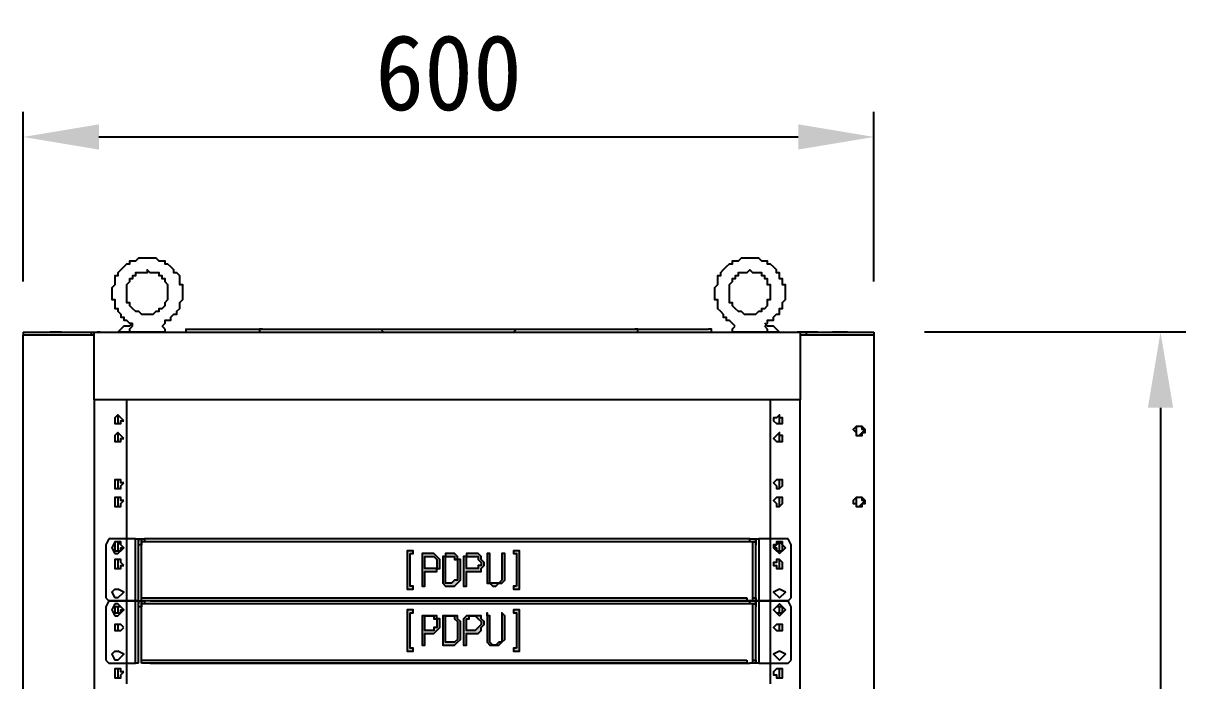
# Model space of a CAD drawing. Header units: millimetres. Extents: x 929 to 1725, y 58 to 532.
# Drawn here: x 1441.95 to 1488.01, y 178.32 to 204.36 of the extents above; entities that cross this region are included whole.
import ezdxf

# ---------------------------------------------------------------- set-up
doc = ezdxf.new("R2010")
doc.units = ezdxf.units.MM
doc.header["$MEASUREMENT"] = 0
doc.header["$PDSIZE"] = -10
doc.layers.get('Defpoints').update_dxf_attribs({"linetype": 'CONTINUOUS'})
doc.layers.add('TI-TEXT', color=3, linetype='CONTINUOUS')
doc.layers.add('TT-WIRE-EQPM', color=6, linetype='CONTINUOUS')
doc.styles.add('굴림체', font='GulimChe.ttf')
doc.dimstyles.new('NEW', dxfattribs={"dimtxt": 3, "dimasz": 3, "dimexe": 1, "dimexo": 2, "dimgap": 1, "dimtad": 1, "dimdec": 4, "dimzin": 0, "dimdsep": 46, "dimtxsty": '굴림체', "dimcen": 0.09, "dimclrd": 1, "dimclre": 1, "dimadec": 0, "dimazin": 0, "dimtfac": 1, "dimtdec": 4, "dimtofl": 0, "dimtmove": 2, "dimatfit": 3, "dimfxl": 0, "dimtolj": 1, "dimtzin": 0, "dimarcsym": 0})

# ---------------------------------------------------------------- blocks, each defined once
blk = doc.blocks.new('*D5')
at = {"layer": 'Defpoints', "color": 0, "linetype": 'ByBlock', "ltscale": 5}
for p in [(1475.66, 199.854), (1441.952, 192.13), (1475.66, 192.13)]:
    blk.add_point(p, dxfattribs=at)
at = {"layer": 'TI-TEXT', "color": 1, "linetype": 'ByBlock', "lineweight": -2, "ltscale": 5}
for p, q in [((1441.952, 194.13), (1441.952, 200.854)), ((1475.66, 194.13), (1475.66, 200.854)), ((1444.952, 199.854), (1472.66, 199.854))]:
    blk.add_line(p, q, dxfattribs=at)
at = {"layer": 'TI-TEXT', "color": 1, "linetype": 'ByBlock', "ltscale": 5}
for points in [[(1444.952, 200.354), (1444.952, 199.354), (1441.952, 199.854)], [(1472.66, 200.354), (1472.66, 199.354), (1475.66, 199.854)]]:
    blk.add_solid(points, dxfattribs=at)
at = {"layer": 'TI-TEXT', "color": 0, "linetype": 'ByBlock', "ltscale": 5, "insert": (1458.806, 202.388), "char_height": 3, "attachment_point": 5, "style": '굴림체'}
blk.add_mtext('\\A1;600', dxfattribs=at)
blk = doc.blocks.new('*D6')
at = {"layer": 'Defpoints', "color": 0, "linetype": 'ByBlock', "ltscale": 5}
for p in [(1475.66, 192.13), (1475.66, 81.876), (1487.013, 81.876)]:
    blk.add_point(p, dxfattribs=at)
at = {"layer": 'TI-TEXT', "color": 1, "linetype": 'ByBlock', "lineweight": -2, "ltscale": 5}
for p, q in [((1477.66, 192.13), (1488.013, 192.13)), ((1487.013, 189.13), (1487.013, 84.876)), ((1477.66, 81.876), (1488.013, 81.876))]:
    blk.add_line(p, q, dxfattribs=at)
at = {"layer": 'TI-TEXT', "color": 1, "linetype": 'ByBlock', "ltscale": 5}
for points in [[(1486.513, 189.13), (1487.513, 189.13), (1487.013, 192.13)], [(1486.513, 84.876), (1487.513, 84.876), (1487.013, 81.876)]]:
    blk.add_solid(points, dxfattribs=at)
at = {"layer": 'TI-TEXT', "color": 0, "linetype": 'ByBlock', "ltscale": 5, "insert": (1484.473, 137.003), "char_height": 3, "attachment_point": 5, "rotation": 90, "style": '굴림체'}
blk.add_mtext('\\A1;1957.7', dxfattribs=at)

msp = doc.modelspace()

# ---------------------------------------------------------------- hatches: boundary and pattern name
at = {"layer": 'TT-WIRE-EQPM', "linetype": 'Continuous'}
for points in [[(1457.2845, 183.35157), (1457.40154, 183.35157), (1457.40154, 183.46861), (1457.16745, 183.46861), (1457.16745, 181.94707), (1457.40154, 181.94707), (1457.40154, 182.06411), (1457.2845, 182.06411)], [(1458.22083, 183.35157), (1457.8697, 183.35157), (1457.75266, 183.35157), (1457.75266, 183.23452), (1457.75266, 183.11748), (1457.75266, 182.18115), (1457.75266, 182.06411), (1457.8697, 182.06411), (1457.8697, 182.18115), (1457.8697, 182.64932), (1458.22083, 182.64932), (1458.33787, 182.64932), (1458.33787, 182.76636), (1458.45491, 182.76636), (1458.45491, 182.8834), (1458.45491, 183.00044), (1458.45491, 183.11748), (1458.33787, 183.23452), (1458.22083, 183.35157), (1458.10379, 182.76636), (1457.8697, 182.76636), (1457.8697, 183.11748), (1457.8697, 183.23452), (1457.98675, 183.23452), (1458.10379, 183.23452), (1458.22083, 183.23452), (1458.33787, 183.11748), (1458.33787, 183.00044), (1458.33787, 182.8834), (1458.33787, 182.76636), (1458.22083, 182.76636), (1458.10379, 182.76636)], [(1458.92308, 183.35157), (1458.80604, 183.35157), (1458.689, 183.35157), (1458.689, 183.23452), (1458.57195, 183.23452), (1458.57195, 183.11748), (1458.57195, 182.29819), (1458.57195, 182.18115), (1458.689, 182.06411), (1458.92308, 182.06411), (1459.04012, 182.06411), (1459.15716, 182.18115), (1459.2742, 182.29819), (1459.2742, 182.41523), (1459.2742, 182.64932), (1459.2742, 182.76636), (1459.2742, 182.8834), (1459.2742, 183.11748), (1459.15716, 183.11748), (1459.15716, 183.23452), (1459.04012, 183.35157), (1458.92308, 183.35157), (1458.92308, 182.18115), (1458.80604, 182.18115), (1458.689, 182.18115), (1458.689, 182.29819), (1458.689, 183.11748), (1458.689, 183.23452), (1458.80604, 183.23452), (1458.92308, 183.23452), (1459.04012, 183.23452), (1459.04012, 183.11748), (1459.15716, 183.11748), (1459.15716, 183.00044), (1459.15716, 182.8834), (1459.15716, 182.76636), (1459.15716, 182.64932), (1459.15716, 182.41523), (1459.15716, 182.29819), (1459.04012, 182.29819), (1458.92308, 182.18115)], [(1459.85941, 183.35157), (1459.62533, 183.35157), (1459.50829, 183.35157), (1459.50829, 183.23452), (1459.39125, 183.23452), (1459.39125, 183.11748), (1459.39125, 182.18115), (1459.39125, 182.06411), (1459.50829, 182.06411), (1459.50829, 182.18115), (1459.50829, 182.64932), (1459.85941, 182.64932), (1459.97645, 182.64932), (1460.09349, 182.64932), (1460.09349, 182.76636), (1460.21054, 182.8834), (1460.21054, 183.00044), (1460.09349, 183.11748), (1460.09349, 183.23452), (1459.97645, 183.35157), (1459.85941, 183.35157), (1459.85941, 182.76636), (1459.50829, 182.76636), (1459.50829, 183.11748), (1459.50829, 183.23452), (1459.62533, 183.23452), (1459.85941, 183.23452), (1459.97645, 183.23452), (1459.97645, 183.11748), (1460.09349, 183.00044), (1460.09349, 182.8834), (1459.97645, 182.8834), (1459.97645, 182.76636), (1459.85941, 182.76636)], [(1460.32758, 183.23452), (1460.32758, 182.41523), (1460.32758, 182.29819), (1460.32758, 182.18115), (1460.44462, 182.18115), (1460.56166, 182.06411), (1460.6787, 182.06411), (1460.79574, 182.18115), (1460.91279, 182.18115), (1461.02983, 182.29819), (1461.02983, 182.41523), (1461.02983, 183.35157), (1460.91279, 183.35157), (1460.91279, 182.41523), (1460.91279, 182.29819), (1460.79574, 182.18115), (1460.6787, 182.18115), (1460.56166, 182.18115), (1460.44462, 182.18115), (1460.44462, 182.29819), (1460.44462, 182.41523), (1460.44462, 183.23452), (1460.44462, 183.35157), (1460.32758, 183.35157)], [(1461.49799, 182.06411), (1461.38095, 182.06411), (1461.38095, 181.94707), (1461.61504, 181.94707), (1461.61504, 183.46861), (1461.38095, 183.46861), (1461.38095, 183.35157), (1461.49799, 183.35157)], [(1457.2845, 181.01073), (1457.40154, 181.01073), (1457.40154, 181.12778), (1457.16745, 181.12778), (1457.16745, 179.48919), (1457.40154, 179.48919), (1457.40154, 179.60623), (1457.2845, 179.60623)], [(1461.49799, 179.60623), (1461.38095, 179.60623), (1461.38095, 179.48919), (1461.61504, 179.48919), (1461.61504, 181.12778), (1461.38095, 181.12778), (1461.38095, 181.01073), (1461.49799, 181.01073)], [(1458.22083, 180.89369), (1457.8697, 180.89369), (1457.75266, 180.89369), (1457.75266, 180.77665), (1457.75266, 179.72328), (1457.8697, 179.72328), (1457.8697, 180.19144), (1458.22083, 180.19144), (1458.33787, 180.30848), (1458.45491, 180.42553), (1458.45491, 180.54257), (1458.45491, 180.65961), (1458.45491, 180.77665), (1458.33787, 180.77665), (1458.33787, 180.89369), (1458.22083, 180.89369), (1458.10379, 180.30848), (1457.8697, 180.30848), (1457.8697, 180.77665), (1457.8697, 180.89369), (1457.98675, 180.89369), (1458.10379, 180.89369), (1458.22083, 180.89369), (1458.22083, 180.77665), (1458.33787, 180.77665), (1458.33787, 180.65961), (1458.33787, 180.54257), (1458.33787, 180.42553), (1458.22083, 180.42553), (1458.22083, 180.30848), (1458.10379, 180.30848)], [(1458.92308, 180.89369), (1458.80604, 180.89369), (1458.689, 180.89369), (1458.57195, 180.89369), (1458.57195, 180.77665), (1458.57195, 179.84032), (1458.57195, 179.72328), (1458.689, 179.72328), (1458.92308, 179.72328), (1459.04012, 179.72328), (1459.15716, 179.84032), (1459.2742, 179.95736), (1459.2742, 180.19144), (1459.2742, 180.30848), (1459.2742, 180.42553), (1459.2742, 180.65961), (1459.15716, 180.77665), (1459.15716, 180.89369), (1459.04012, 180.89369), (1458.92308, 180.89369), (1458.92308, 179.84032), (1458.80604, 179.84032), (1458.689, 179.84032), (1458.689, 180.77665), (1458.689, 180.89369), (1458.80604, 180.89369), (1458.92308, 180.89369), (1459.04012, 180.89369), (1459.04012, 180.77665), (1459.15716, 180.65961), (1459.15716, 180.42553), (1459.15716, 180.30848), (1459.15716, 180.19144), (1459.15716, 179.95736), (1459.04012, 179.84032), (1458.92308, 179.84032)], [(1459.85941, 180.89369), (1459.62533, 180.89369), (1459.50829, 180.89369), (1459.39125, 180.77665), (1459.39125, 179.72328), (1459.50829, 179.72328), (1459.50829, 180.19144), (1459.85941, 180.19144), (1459.97645, 180.19144), (1460.09349, 180.30848), (1460.09349, 180.42553), (1460.21054, 180.54257), (1460.21054, 180.65961), (1460.09349, 180.77665), (1460.09349, 180.89369), (1459.97645, 180.89369), (1459.85941, 180.89369), (1459.85941, 180.30848), (1459.50829, 180.30848), (1459.50829, 180.77665), (1459.62533, 180.77665), (1459.62533, 180.89369), (1459.85941, 180.89369), (1459.97645, 180.77665), (1460.09349, 180.65961), (1460.09349, 180.54257), (1459.97645, 180.42553), (1459.85941, 180.30848)]]:
    msp.add_hatch(color=256, dxfattribs=at).paths.add_polyline_path(points)
h = msp.add_hatch(color=256, dxfattribs=at)
edge = h.paths.add_edge_path()
edge.add_line((1460.32758, 180.89369), (1460.32758, 180.0744))
edge.add_line((1460.32758, 180.0744), (1460.32758, 179.95736))
edge.add_line((1460.32758, 179.95736), (1460.32758, 179.84032))
edge.add_line((1460.32758, 179.84032), (1460.44462, 179.72328))
edge.add_line((1460.44462, 179.72328), (1460.56166, 179.72328))
edge.add_line((1460.56166, 179.72328), (1460.6787, 179.72328))
edge.add_line((1460.6787, 179.72328), (1460.79574, 179.72328))
edge.add_line((1460.79574, 179.72328), (1460.91279, 179.84032))
edge.add_line((1460.91279, 179.84032), (1461.02983, 179.95736))
edge.add_line((1461.02983, 179.95736), (1461.02983, 180.0744))
edge.add_line((1461.02983, 180.0744), (1461.02983, 180.89369))
edge.add_line((1461.02983, 180.89369), (1460.91279, 181.01073))
edge.add_line((1460.91279, 181.01073), (1460.91279, 180.89369))
edge.add_line((1460.91279, 180.89369), (1460.91279, 180.0744))
edge.add_line((1460.91279, 180.0744), (1460.91279, 179.95736))
edge.add_line((1460.91279, 179.95736), (1460.91279, 179.84032))
edge.add_line((1460.91279, 179.84032), (1460.79574, 179.84032))
edge.add_line((1460.79574, 179.84032), (1460.6787, 179.72328))
edge.add_line((1460.6787, 179.72328), (1460.56166, 179.72328))
edge.add_line((1460.56166, 179.72328), (1460.44462, 179.84032))
edge.add_line((1460.44462, 179.84032), (1460.44462, 179.95736))
edge.add_line((1460.44462, 179.95736), (1460.44462, 180.0744))
edge.add_line((1460.44462, 180.0744), (1460.44462, 180.89369))
edge.add_line((1460.44462, 180.89369), (1460.32758, 181.01073))

# ---------------------------------------------------------------- linework, layer by layer
for points in [[(1448.27229, 193.65123), (1448.27229, 193.76827), (1448.27229, 194.00235), (1448.15525, 194.00235), (1448.15525, 194.11939), (1448.15525, 194.11939), (1448.15525, 194.23644), (1448.15525, 194.23644), (1448.15525, 194.35348), (1448.03821, 194.47052), (1448.03821, 194.47052), (1447.92117, 194.47052), (1447.92117, 194.58756), (1447.92117, 194.58756), (1447.80413, 194.7046), (1447.80413, 194.7046), (1447.68708, 194.82164), (1447.68708, 194.82164), (1447.57004, 194.82164), (1447.57004, 194.93869), (1447.453, 194.93869), (1447.453, 194.93869), (1447.33596, 194.93869), (1447.33596, 194.93869), (1447.21892, 195.05573), (1447.21892, 195.05573), (1447.10188, 195.05573), (1446.63371, 195.05573), (1446.51667, 195.05573), (1446.39963, 194.93869), (1446.39963, 194.93869), (1446.28258, 194.93869), (1446.28258, 194.93869), (1446.16554, 194.93869), (1446.16554, 194.82164), (1446.0485, 194.82164), (1446.0485, 194.82164), (1445.93146, 194.7046), (1445.93146, 194.7046), (1445.81442, 194.58756), (1445.81442, 194.58756), (1445.81442, 194.58756), (1445.69738, 194.47052), (1445.69738, 194.47052), (1445.69738, 194.35348), (1445.58034, 194.35348), (1445.58034, 194.23644), (1445.58034, 194.11939), (1445.58034, 194.11939), (1445.58034, 194.00235), (1445.58034, 194.00235), (1445.46329, 193.88531), (1445.46329, 193.41714), (1445.58034, 193.41714), (1445.58034, 193.3001), (1445.58034, 193.18306), (1445.58034, 193.18306), (1445.58034, 193.06602), (1445.69738, 193.06602), (1445.69738, 192.94898), (1445.69738, 192.94898), (1445.81442, 192.83194), (1445.81442, 192.83194), (1445.81442, 192.71489), (1445.93146, 192.71489), (1445.93146, 192.59785), (1446.0485, 192.59785), (1446.0485, 192.59785), (1446.0485, 192.59785), (1446.16554, 192.48081), (1446.28258, 192.48081)], [(1472.14878, 193.65123), (1472.14878, 194.00235), (1472.03174, 194.00235), (1472.03174, 194.11939), (1472.03174, 194.11939), (1472.03174, 194.23644), (1471.9147, 194.23644), (1471.9147, 194.35348), (1471.9147, 194.47052), (1471.9147, 194.47052), (1471.79766, 194.47052), (1471.79766, 194.58756), (1471.79766, 194.58756), (1471.68061, 194.7046), (1471.68061, 194.7046), (1471.56357, 194.82164), (1471.56357, 194.82164), (1471.44653, 194.82164), (1471.44653, 194.93869), (1471.32949, 194.93869), (1471.32949, 194.93869), (1471.21245, 194.93869), (1471.21245, 194.93869), (1471.09541, 195.05573), (1471.09541, 195.05573), (1470.97836, 195.05573), (1470.39316, 195.05573), (1470.39316, 195.05573), (1470.27612, 194.93869), (1470.27612, 194.93869), (1470.15907, 194.93869), (1470.15907, 194.93869), (1470.04203, 194.93869), (1470.04203, 194.82164), (1469.92499, 194.82164), (1469.92499, 194.82164), (1469.80795, 194.7046), (1469.80795, 194.7046), (1469.69091, 194.58756), (1469.69091, 194.58756), (1469.69091, 194.58756), (1469.57387, 194.47052), (1469.57387, 194.47052), (1469.57387, 194.35348), (1469.45682, 194.35348), (1469.45682, 194.23644), (1469.45682, 194.11939), (1469.45682, 194.11939), (1469.45682, 194.00235), (1469.45682, 194.00235), (1469.33978, 193.88531), (1469.33978, 193.41714), (1469.45682, 193.41714), (1469.45682, 193.3001), (1469.45682, 193.18306), (1469.45682, 193.18306), (1469.45682, 193.06602), (1469.45682, 193.06602), (1469.57387, 192.94898), (1469.57387, 192.94898), (1469.69091, 192.83194), (1469.69091, 192.83194), (1469.69091, 192.71489), (1469.80795, 192.71489), (1469.80795, 192.59785), (1469.92499, 192.59785), (1469.92499, 192.59785), (1469.92499, 192.59785), (1470.04203, 192.48081), (1470.04203, 192.48081)], [(1447.68708, 193.65123), (1447.68708, 193.76827), (1447.68708, 193.88531), (1447.68708, 194.00235), (1447.68708, 194.00235), (1447.57004, 194.11939), (1447.57004, 194.11939), (1447.57004, 194.23644), (1447.453, 194.23644), (1447.453, 194.35348), (1447.33596, 194.35348), (1447.33596, 194.35348), (1447.33596, 194.47052), (1447.21892, 194.47052), (1447.10188, 194.47052), (1447.10188, 194.47052), (1446.98483, 194.47052), (1446.86779, 194.58756), (1446.86779, 194.47052), (1446.63371, 194.47052), (1446.63371, 194.47052), (1446.51667, 194.47052), (1446.51667, 194.47052), (1446.39963, 194.47052), (1446.39963, 194.35348), (1446.28258, 194.35348), (1446.28258, 194.23644), (1446.16554, 194.23644), (1446.16554, 194.11939), (1446.16554, 194.11939), (1446.0485, 194.00235), (1446.0485, 194.00235), (1446.0485, 193.88531), (1446.0485, 193.88531), (1446.0485, 193.53419), (1446.0485, 193.41714), (1446.0485, 193.41714), (1446.0485, 193.3001), (1446.16554, 193.3001), (1446.16554, 193.18306), (1446.16554, 193.18306), (1446.28258, 193.06602), (1446.28258, 193.06602), (1446.39963, 192.94898), (1446.39963, 192.94898), (1446.51667, 192.94898), (1446.51667, 192.94898), (1446.63371, 192.83194), (1446.63371, 192.83194), (1446.98483, 192.83194), (1447.10188, 192.83194), (1447.10188, 192.83194), (1447.21892, 192.94898), (1447.33596, 192.94898), (1447.33596, 192.94898), (1447.33596, 193.06602), (1447.453, 193.06602), (1447.453, 193.06602), (1447.57004, 193.18306), (1447.57004, 193.18306), (1447.57004, 193.3001), (1447.68708, 193.41714), (1447.68708, 193.41714), (1447.68708, 193.53419), (1447.68708, 193.65123), (1447.68708, 193.65123)], [(1471.56357, 193.65123), (1471.56357, 193.88531), (1471.56357, 194.00235), (1471.44653, 194.00235), (1471.44653, 194.11939), (1471.44653, 194.11939), (1471.44653, 194.23644), (1471.32949, 194.23644), (1471.32949, 194.35348), (1471.21245, 194.35348), (1471.21245, 194.35348), (1471.21245, 194.47052), (1471.09541, 194.47052), (1470.97836, 194.47052), (1470.97836, 194.47052), (1470.86132, 194.47052), (1470.74428, 194.58756), (1470.62724, 194.47052), (1470.5102, 194.47052), (1470.5102, 194.47052), (1470.39316, 194.47052), (1470.39316, 194.47052), (1470.27612, 194.47052), (1470.27612, 194.35348), (1470.15907, 194.35348), (1470.15907, 194.23644), (1470.04203, 194.23644), (1470.04203, 194.11939), (1470.04203, 194.11939), (1469.92499, 194.00235), (1469.92499, 194.00235), (1469.92499, 193.88531), (1469.92499, 193.88531), (1469.92499, 193.53419), (1469.92499, 193.41714), (1469.92499, 193.41714), (1469.92499, 193.3001), (1470.04203, 193.3001), (1470.04203, 193.18306), (1470.04203, 193.18306), (1470.15907, 193.06602), (1470.15907, 193.06602), (1470.27612, 192.94898), (1470.27612, 192.94898), (1470.39316, 192.94898), (1470.39316, 192.94898), (1470.5102, 192.83194), (1470.5102, 192.83194), (1470.86132, 192.83194), (1470.97836, 192.83194), (1470.97836, 192.83194), (1471.09541, 192.94898), (1471.21245, 192.94898), (1471.21245, 192.94898), (1471.21245, 193.06602), (1471.32949, 193.06602), (1471.32949, 193.06602), (1471.44653, 193.18306), (1471.44653, 193.18306), (1471.44653, 193.3001), (1471.44653, 193.41714), (1471.56357, 193.41714), (1471.56357, 193.53419), (1471.56357, 193.65123)], [(1447.57004, 192.48081), (1447.57004, 192.48081), (1447.57004, 192.59785), (1447.68708, 192.59785), (1447.80413, 192.59785), (1447.80413, 192.71489), (1447.80413, 192.71489), (1447.92117, 192.83194), (1447.92117, 192.83194), (1448.03821, 192.83194), (1448.03821, 192.94898), (1448.03821, 192.94898), (1448.15525, 193.06602), (1448.15525, 193.06602), (1448.15525, 193.18306), (1448.15525, 193.3001), (1448.15525, 193.3001), (1448.27229, 193.41714), (1448.27229, 193.65123), (1448.27229, 193.65123)], [(1471.44653, 192.48081), (1471.44653, 192.48081), (1471.44653, 192.59785), (1471.56357, 192.59785), (1471.68061, 192.59785), (1471.68061, 192.71489), (1471.68061, 192.71489), (1471.79766, 192.83194), (1471.79766, 192.83194), (1471.9147, 192.83194), (1471.9147, 192.94898), (1471.9147, 192.94898), (1471.9147, 193.06602), (1472.03174, 193.06602), (1472.03174, 193.18306), (1472.03174, 193.3001), (1472.03174, 193.3001), (1472.14878, 193.41714), (1472.14878, 193.65123)], [(1441.95205, 192.12969), (1441.95205, 192.01265)], [(1441.95205, 192.12969), (1475.66003, 192.12969)], [(1443.47359, 192.12969), (1443.00542, 192.12969)], [(1444.644, 192.12969), (1444.644, 192.01265)], [(1444.76104, 189.43773), (1444.76104, 192.12969)], [(1444.99513, 192.12969), (1444.87809, 192.12969)], [(1445.46329, 192.12969), (1446.0485, 192.12969)], [(1446.28258, 192.48081), (1446.16554, 192.36377), (1446.0485, 192.36377), (1446.0485, 192.36377), (1445.93146, 192.36377), (1445.93146, 192.36377), (1445.81442, 192.24673), (1445.81442, 192.24673), (1445.69738, 192.12969)], [(1446.16554, 192.12969), (1445.69738, 192.12969)], [(1446.16554, 192.24673), (1446.28258, 192.36377)], [(1446.16554, 192.24673), (1446.16554, 192.12969)], [(1447.57004, 192.12969), (1446.16554, 192.12969)], [(1446.28258, 192.36377), (1446.28258, 192.48081)], [(1447.57004, 192.48081), (1447.453, 192.36377)], [(1447.57004, 192.24673), (1447.453, 192.36377)], [(1447.57004, 192.12969), (1447.57004, 192.24673)], [(1448.38933, 192.24673), (1450.96425, 192.24673)], [(1448.38933, 192.24673), (1448.38933, 192.24673), (1448.38933, 192.24673), (1448.38933, 192.12969), (1448.38933, 192.12969), (1448.38933, 192.12969), (1450.96425, 192.12969)], [(1448.50638, 192.12969), (1448.50638, 192.12969), (1448.62342, 192.12969), (1448.62342, 192.12969)], [(1450.96425, 192.24673), (1451.43242, 192.24673)], [(1450.96425, 192.12969), (1451.31537, 192.12969)], [(1451.43242, 192.24673), (1451.31537, 192.24673), (1451.31537, 192.12969)], [(1451.31537, 192.12969), (1456.23112, 192.12969)], [(1451.43242, 192.24673), (1456.11408, 192.24673)], [(1456.11408, 192.24673), (1461.49799, 192.24673)], [(1456.23112, 192.12969), (1456.11408, 192.24673), (1456.11408, 192.24673)], [(1456.23112, 192.12969), (1461.38095, 192.12969)], [(1461.49799, 192.24673), (1461.49799, 192.24673), (1461.38095, 192.12969)], [(1461.38095, 192.12969), (1466.2967, 192.12969), (1466.2967, 192.12969)], [(1461.49799, 192.24673), (1466.17966, 192.24673)], [(1466.17966, 192.24673), (1466.64783, 192.24673)], [(1466.2967, 192.12969), (1466.2967, 192.24673), (1466.17966, 192.24673)], [(1466.2967, 192.12969), (1466.64783, 192.12969)], [(1466.64783, 192.24673), (1469.1057, 192.24673)], [(1466.64783, 192.12969), (1469.1057, 192.12969)], [(1468.98866, 192.12969), (1468.98866, 192.12969), (1469.1057, 192.12969), (1469.1057, 192.12969)], [(1469.1057, 192.12969), (1469.22274, 192.12969), (1469.22274, 192.12969), (1469.22274, 192.12969), (1469.22274, 192.24673), (1469.22274, 192.24673), (1469.1057, 192.24673)], [(1470.15907, 192.36377), (1470.04203, 192.48081)], [(1470.04203, 192.24673), (1470.15907, 192.36377)], [(1470.04203, 192.24673), (1470.04203, 192.12969)], [(1471.44653, 192.12969), (1470.04203, 192.12969)], [(1471.9147, 192.12969), (1471.79766, 192.24673), (1471.79766, 192.24673), (1471.68061, 192.36377), (1471.68061, 192.36377), (1471.56357, 192.36377), (1471.44653, 192.36377), (1471.44653, 192.36377), (1471.32949, 192.48081)], [(1471.44653, 192.48081), (1471.32949, 192.36377)], [(1471.44653, 192.24673), (1471.32949, 192.36377)], [(1471.44653, 192.12969), (1471.44653, 192.24673)], [(1471.9147, 192.12969), (1471.44653, 192.12969)], [(1471.56357, 192.12969), (1472.14878, 192.12969)], [(1473.43624, 192.12969), (1472.61695, 192.12969)], [(1472.73399, 192.12969), (1472.61695, 192.12969)], [(1472.73399, 192.12969), (1472.73399, 189.55477)], [(1472.96807, 192.12969), (1472.96807, 192.01265)], [(1474.02145, 192.12969), (1474.25553, 192.12969)], [(1474.60665, 192.12969), (1474.02145, 192.12969)], [(1474.25553, 192.12969), (1474.37257, 192.12969)], [(1475.66003, 192.12969), (1475.66003, 192.01265)], [(1441.95205, 81.99353), (1441.95205, 192.01265)], [(1441.95205, 192.01265), (1442.06909, 192.01265)], [(1442.06909, 192.01265), (1444.644, 192.01265)], [(1444.644, 192.01265), (1444.76104, 192.01265)], [(1444.644, 192.01265), (1444.76104, 192.01265)], [(1472.73399, 192.01265), (1472.96807, 192.01265)], [(1472.96807, 192.01265), (1475.54299, 192.01265)], [(1475.54299, 192.01265), (1475.66003, 192.01265)], [(1475.66003, 192.01265), (1475.66003, 81.99353)], [(1444.76104, 189.43773), (1444.76104, 84.56845)], [(1472.73399, 189.43773), (1444.76104, 189.43773)], [(1446.0485, 189.43773), (1446.0485, 178.20174)], [(1471.56357, 178.20174), (1471.56357, 189.43773)], [(1472.73399, 189.55477), (1472.73399, 189.43773)], [(1472.73399, 84.56845), (1472.73399, 189.43773)], [(1445.93146, 188.61844), (1445.81442, 188.73548), (1445.81442, 188.73548), (1445.81442, 188.73548), (1445.69738, 188.85252), (1445.58034, 188.73548), (1445.58034, 188.73548), (1445.58034, 188.73548), (1445.58034, 188.61844), (1445.58034, 188.5014), (1445.58034, 188.5014), (1445.81442, 188.5014), (1445.81442, 188.5014), (1445.81442, 188.61844), (1445.93146, 188.61844)], [(1445.69738, 188.85252), (1445.69738, 188.5014)], [(1472.03174, 188.61844), (1472.03174, 188.73548), (1472.03174, 188.73548), (1471.9147, 188.73548), (1471.9147, 188.85252), (1471.79766, 188.73548), (1471.79766, 188.73548), (1471.68061, 188.73548), (1471.68061, 188.61844), (1471.79766, 188.5014), (1471.79766, 188.5014), (1471.9147, 188.5014), (1472.03174, 188.5014), (1472.03174, 188.61844), (1472.03174, 188.61844)], [(1471.9147, 188.5014), (1471.9147, 188.85252)], [(1445.93146, 187.91619), (1445.81442, 188.03323), (1445.81442, 188.03323), (1445.81442, 188.03323), (1445.69738, 188.15027), (1445.58034, 188.03323), (1445.58034, 188.03323), (1445.58034, 187.91619), (1445.58034, 187.91619), (1445.58034, 187.79915), (1445.58034, 187.79915), (1445.81442, 187.79915), (1445.81442, 187.79915), (1445.81442, 187.91619), (1445.93146, 187.91619)], [(1445.69738, 188.15027), (1445.69738, 187.79915)], [(1472.03174, 187.91619), (1472.03174, 188.03323), (1472.03174, 188.03323), (1471.9147, 188.03323), (1471.9147, 188.15027), (1471.79766, 188.03323), (1471.79766, 188.03323), (1471.68061, 187.91619), (1471.68061, 187.91619), (1471.79766, 187.79915), (1471.79766, 187.79915), (1471.9147, 187.79915), (1472.03174, 187.79915), (1472.03174, 187.91619), (1472.03174, 187.91619)], [(1471.9147, 187.79915), (1471.9147, 188.15027)], [(1475.3089, 188.26731), (1475.3089, 188.26731), (1475.19186, 188.38436), (1475.19186, 188.38436), (1475.07482, 188.38436), (1474.95778, 188.38436), (1474.95778, 188.38436), (1474.84074, 188.26731), (1474.84074, 188.26731), (1474.95778, 188.15027), (1474.95778, 188.03323), (1475.07482, 188.03323), (1475.19186, 188.03323), (1475.19186, 188.15027), (1475.3089, 188.15027), (1475.3089, 188.26731)], [(1475.3089, 188.26731), (1475.19186, 188.26731), (1475.19186, 188.38436), (1475.07482, 188.38436), (1475.07482, 188.38436), (1474.95778, 188.38436), (1474.95778, 188.38436), (1474.95778, 188.26731), (1474.95778, 188.26731), (1474.95778, 188.15027), (1474.95778, 188.03323), (1475.07482, 188.03323), (1475.19186, 188.15027), (1475.19186, 188.15027), (1475.3089, 188.26731)], [(1445.93146, 186.16056), (1445.81442, 186.16056), (1445.81442, 186.27761), (1445.81442, 186.27761), (1445.69738, 186.27761), (1445.58034, 186.27761), (1445.58034, 186.27761), (1445.58034, 186.16056), (1445.58034, 186.16056), (1445.58034, 186.04352), (1445.58034, 185.92648), (1445.81442, 185.92648), (1445.81442, 186.04352), (1445.81442, 186.04352), (1445.93146, 186.16056)], [(1445.69738, 186.27761), (1445.69738, 185.92648)], [(1472.03174, 186.16056), (1472.03174, 186.16056), (1472.03174, 186.27761), (1471.9147, 186.27761), (1471.9147, 186.27761), (1471.79766, 186.27761), (1471.79766, 186.27761), (1471.68061, 186.16056), (1471.68061, 186.16056), (1471.79766, 186.04352), (1471.79766, 185.92648), (1471.9147, 185.92648), (1472.03174, 186.04352), (1472.03174, 186.04352), (1472.03174, 186.16056)], [(1471.9147, 185.92648), (1471.9147, 186.27761)], [(1445.93146, 185.45831), (1445.81442, 185.45831), (1445.81442, 185.57536), (1445.81442, 185.57536), (1445.69738, 185.57536), (1445.58034, 185.57536), (1445.58034, 185.57536), (1445.58034, 185.45831), (1445.58034, 185.45831), (1445.58034, 185.34127), (1445.58034, 185.22423), (1445.81442, 185.22423), (1445.81442, 185.34127), (1445.81442, 185.34127), (1445.93146, 185.45831)], [(1445.69738, 185.57536), (1445.69738, 185.22423)], [(1472.03174, 185.45831), (1472.03174, 185.45831), (1472.03174, 185.57536), (1471.9147, 185.57536), (1471.9147, 185.57536), (1471.79766, 185.57536), (1471.79766, 185.57536), (1471.68061, 185.45831), (1471.68061, 185.45831), (1471.79766, 185.34127), (1471.79766, 185.22423), (1471.9147, 185.22423), (1472.03174, 185.34127), (1472.03174, 185.34127), (1472.03174, 185.45831)], [(1471.9147, 185.22423), (1471.9147, 185.57536)], [(1475.3089, 185.45831), (1475.3089, 185.45831), (1475.19186, 185.57536), (1475.19186, 185.57536), (1475.07482, 185.57536), (1474.95778, 185.57536), (1474.95778, 185.57536), (1474.84074, 185.45831), (1474.84074, 185.34127), (1474.95778, 185.34127), (1474.95778, 185.22423), (1475.07482, 185.22423), (1475.19186, 185.22423), (1475.19186, 185.34127), (1475.3089, 185.34127), (1475.3089, 185.45831)], [(1475.3089, 185.45831), (1475.19186, 185.45831), (1475.19186, 185.57536), (1475.07482, 185.57536), (1474.95778, 185.57536), (1474.95778, 185.45831), (1474.95778, 185.45831), (1474.95778, 185.34127), (1474.95778, 185.34127), (1474.95778, 185.22423), (1475.07482, 185.22423), (1475.07482, 185.22423), (1475.19186, 185.34127), (1475.19186, 185.34127), (1475.3089, 185.45831)], [(1445.34625, 183.93677), (1445.22921, 183.70269)], [(1446.39963, 183.93677), (1445.34625, 183.93677)], [(1445.34625, 181.4789), (1446.39963, 181.4789), (1446.39963, 183.93677)], [(1445.58034, 183.81973), (1445.46329, 183.58565), (1445.58034, 183.35157)], [(1445.93146, 183.58565), (1445.81442, 183.70269), (1445.81442, 183.81973), (1445.81442, 183.81973), (1445.69738, 183.81973), (1445.58034, 183.81973), (1445.58034, 183.70269), (1445.58034, 183.70269), (1445.58034, 183.58565), (1445.58034, 183.58565), (1445.58034, 183.46861), (1445.69738, 183.46861), (1445.81442, 183.46861), (1445.81442, 183.46861), (1445.81442, 183.58565), (1445.93146, 183.58565)], [(1445.69738, 183.81973), (1445.58034, 183.81973)], [(1445.69738, 183.81973), (1445.69738, 183.46861)], [(1445.69738, 183.35157), (1445.93146, 183.58565), (1445.69738, 183.81973)], [(1446.39963, 183.93677), (1446.51667, 183.93677)], [(1446.51667, 183.70269), (1446.51667, 183.93677)], [(1446.51667, 183.93677), (1446.63371, 183.93677)], [(1446.51667, 183.93677), (1446.51667, 183.81973)], [(1446.63371, 183.93677), (1446.75075, 183.93677)], [(1446.63371, 183.81973), (1446.63371, 183.93677)], [(1446.63371, 183.93677), (1446.63371, 183.70269)], [(1446.75075, 183.81973), (1446.63371, 183.81973)], [(1446.63371, 181.59594), (1446.63371, 183.81973)], [(1470.74428, 183.93677), (1446.75075, 183.93677), (1446.75075, 183.81973)], [(1470.74428, 183.81973), (1446.75075, 183.81973)], [(1470.74428, 183.93677), (1470.97836, 183.93677)], [(1470.74428, 183.81973), (1470.74428, 183.93677)], [(1470.97836, 183.81973), (1470.74428, 183.81973)], [(1470.97836, 183.81973), (1470.86132, 183.81973)], [(1470.86132, 181.59594), (1470.86132, 183.81973)], [(1470.86132, 183.81973), (1470.97836, 183.81973)], [(1470.86132, 183.81973), (1470.97836, 183.81973)], [(1470.97836, 183.93677), (1471.09541, 183.93677)], [(1470.97836, 183.81973), (1470.97836, 183.93677)], [(1470.97836, 183.93677), (1470.97836, 183.81973)], [(1470.97836, 183.93677), (1470.97836, 183.70269)], [(1470.97836, 183.70269), (1470.97836, 183.93677)], [(1472.26582, 183.93677), (1471.09541, 183.93677), (1471.09541, 181.4789)], [(1472.03174, 183.58565), (1472.03174, 183.70269), (1472.03174, 183.81973), (1471.9147, 183.81973), (1471.9147, 183.81973), (1471.79766, 183.81973), (1471.79766, 183.70269), (1471.68061, 183.70269), (1471.68061, 183.58565), (1471.79766, 183.58565), (1471.79766, 183.46861), (1471.9147, 183.46861), (1471.9147, 183.46861), (1472.03174, 183.46861), (1472.03174, 183.58565), (1472.03174, 183.58565)], [(1471.9147, 183.81973), (1471.68061, 183.58565), (1471.9147, 183.35157)], [(1471.9147, 183.46861), (1471.9147, 183.81973)], [(1471.9147, 183.35157), (1472.14878, 183.58565), (1471.9147, 183.81973)], [(1472.38286, 183.70269), (1472.26582, 183.93677)], [(1445.22921, 183.70269), (1445.22921, 181.59594)], [(1445.58034, 183.35157), (1445.69738, 183.35157)], [(1446.63371, 181.4789), (1446.63371, 183.70269), (1446.51667, 183.70269)], [(1446.51667, 181.4789), (1446.51667, 183.70269)], [(1457.2845, 183.35157), (1457.40154, 183.35157), (1457.40154, 183.35157), (1457.40154, 183.46861), (1457.40154, 183.46861), (1457.40154, 183.46861), (1457.40154, 183.46861), (1457.40154, 183.46861), (1457.16745, 183.46861), (1457.16745, 181.94707), (1457.40154, 181.94707), (1457.40154, 181.94707), (1457.40154, 181.94707), (1457.40154, 181.94707), (1457.40154, 181.94707), (1457.40154, 182.06411), (1457.40154, 182.06411), (1457.2845, 182.06411), (1457.2845, 183.35157)], [(1458.22083, 183.35157), (1457.8697, 183.35157), (1457.8697, 183.35157), (1457.75266, 183.35157), (1457.75266, 183.23452), (1457.75266, 183.23452), (1457.75266, 183.23452), (1457.75266, 183.11748), (1457.75266, 182.18115), (1457.75266, 182.06411), (1457.75266, 182.06411), (1457.75266, 182.06411), (1457.75266, 182.06411), (1457.75266, 182.06411), (1457.75266, 182.06411), (1457.75266, 182.06411), (1457.8697, 182.06411), (1457.8697, 182.06411), (1457.8697, 182.06411), (1457.8697, 182.06411), (1457.8697, 182.18115), (1457.8697, 182.64932), (1458.22083, 182.64932), (1458.22083, 182.64932), (1458.33787, 182.64932), (1458.33787, 182.76636), (1458.45491, 182.76636), (1458.45491, 182.8834), (1458.45491, 183.00044), (1458.45491, 183.00044), (1458.45491, 183.11748), (1458.33787, 183.23452), (1458.33787, 183.23452), (1458.22083, 183.35157), (1458.22083, 183.35157), (1458.22083, 183.35157)], [(1458.92308, 183.35157), (1458.80604, 183.35157), (1458.689, 183.35157), (1458.689, 183.35157), (1458.689, 183.23452), (1458.57195, 183.23452), (1458.57195, 183.23452), (1458.57195, 183.11748), (1458.57195, 182.29819), (1458.57195, 182.18115), (1458.57195, 182.18115), (1458.57195, 182.18115), (1458.689, 182.06411), (1458.689, 182.06411), (1458.689, 182.06411), (1458.92308, 182.06411), (1459.04012, 182.06411), (1459.15716, 182.18115), (1459.2742, 182.29819), (1459.2742, 182.41523), (1459.2742, 182.64932), (1459.2742, 182.76636), (1459.2742, 182.8834), (1459.2742, 183.11748), (1459.15716, 183.11748), (1459.15716, 183.23452), (1459.04012, 183.35157), (1458.92308, 183.35157), (1458.92308, 183.35157)], [(1459.85941, 183.35157), (1459.62533, 183.35157), (1459.62533, 183.35157), (1459.50829, 183.35157), (1459.50829, 183.23452), (1459.50829, 183.23452), (1459.39125, 183.23452), (1459.39125, 183.11748), (1459.39125, 182.18115), (1459.39125, 182.06411), (1459.50829, 182.06411), (1459.50829, 182.06411), (1459.50829, 182.06411), (1459.50829, 182.06411), (1459.50829, 182.06411), (1459.50829, 182.06411), (1459.50829, 182.06411), (1459.50829, 182.06411), (1459.50829, 182.06411), (1459.50829, 182.06411), (1459.50829, 182.18115), (1459.50829, 182.64932), (1459.85941, 182.64932), (1459.97645, 182.64932), (1460.09349, 182.64932), (1460.09349, 182.76636), (1460.09349, 182.76636), (1460.21054, 182.8834), (1460.21054, 183.00044), (1460.21054, 183.00044), (1460.09349, 183.11748), (1460.09349, 183.23452), (1460.09349, 183.23452), (1459.97645, 183.35157), (1459.85941, 183.35157), (1459.85941, 183.35157)], [(1460.32758, 183.23452), (1460.32758, 182.41523), (1460.32758, 182.29819), (1460.32758, 182.18115), (1460.32758, 182.18115), (1460.44462, 182.18115), (1460.56166, 182.06411), (1460.6787, 182.06411), (1460.6787, 182.06411), (1460.79574, 182.18115), (1460.91279, 182.18115), (1460.91279, 182.18115), (1461.02983, 182.29819), (1461.02983, 182.41523), (1461.02983, 183.35157), (1461.02983, 183.35157), (1461.02983, 183.35157), (1461.02983, 183.35157), (1461.02983, 183.35157), (1460.91279, 183.35157), (1460.91279, 183.35157), (1460.91279, 183.35157), (1460.91279, 183.35157), (1460.91279, 183.35157), (1460.91279, 183.35157), (1460.91279, 183.35157), (1460.91279, 183.35157), (1460.91279, 182.41523), (1460.91279, 182.41523), (1460.91279, 182.29819), (1460.79574, 182.18115), (1460.79574, 182.18115), (1460.6787, 182.18115), (1460.6787, 182.18115), (1460.56166, 182.18115), (1460.44462, 182.18115), (1460.44462, 182.18115), (1460.44462, 182.29819), (1460.44462, 182.29819), (1460.44462, 182.41523), (1460.44462, 183.23452), (1460.44462, 183.35157), (1460.32758, 183.35157), (1460.32758, 183.35157), (1460.32758, 183.35157), (1460.32758, 183.35157), (1460.32758, 183.35157), (1460.32758, 183.35157), (1460.32758, 183.35157), (1460.32758, 183.35157), (1460.32758, 183.35157), (1460.32758, 183.35157), (1460.32758, 183.23452), (1460.32758, 183.23452)], [(1461.49799, 182.06411), (1461.38095, 182.06411), (1461.38095, 182.06411), (1461.38095, 181.94707), (1461.38095, 181.94707), (1461.38095, 181.94707), (1461.38095, 181.94707), (1461.38095, 181.94707), (1461.61504, 181.94707), (1461.61504, 183.46861), (1461.38095, 183.46861), (1461.38095, 183.46861), (1461.38095, 183.46861), (1461.38095, 183.46861), (1461.38095, 183.46861), (1461.38095, 183.35157), (1461.38095, 183.35157), (1461.49799, 183.35157), (1461.49799, 182.06411)], [(1470.97836, 181.4789), (1470.97836, 183.70269), (1470.97836, 183.70269)], [(1470.97836, 181.4789), (1470.97836, 183.70269)], [(1472.38286, 181.59594), (1472.38286, 183.70269)], [(1445.93146, 182.8834), (1445.81442, 183.00044), (1445.81442, 183.00044), (1445.81442, 183.11748), (1445.69738, 183.11748), (1445.58034, 183.11748), (1445.58034, 183.00044), (1445.58034, 183.00044), (1445.58034, 182.8834), (1445.58034, 182.8834), (1445.58034, 182.76636), (1445.81442, 182.76636), (1445.81442, 182.76636), (1445.81442, 182.8834), (1445.93146, 182.8834)], [(1445.69738, 183.11748), (1445.69738, 182.76636)], [(1458.10379, 182.76636), (1457.8697, 182.76636), (1457.8697, 183.11748), (1457.8697, 183.11748), (1457.8697, 183.23452), (1457.8697, 183.23452), (1457.8697, 183.23452), (1457.8697, 183.23452), (1457.98675, 183.23452), (1458.10379, 183.23452), (1458.22083, 183.23452), (1458.22083, 183.23452), (1458.33787, 183.11748), (1458.33787, 183.11748), (1458.33787, 183.00044), (1458.33787, 183.00044), (1458.33787, 182.8834), (1458.33787, 182.8834), (1458.33787, 182.76636), (1458.22083, 182.76636), (1458.22083, 182.76636), (1458.10379, 182.76636), (1458.10379, 182.76636)], [(1458.92308, 182.18115), (1458.80604, 182.18115), (1458.689, 182.18115), (1458.689, 182.18115), (1458.689, 182.18115), (1458.689, 182.18115), (1458.689, 182.29819), (1458.689, 182.29819), (1458.689, 183.11748), (1458.689, 183.11748), (1458.689, 183.23452), (1458.689, 183.23452), (1458.689, 183.23452), (1458.689, 183.23452), (1458.80604, 183.23452), (1458.92308, 183.23452), (1459.04012, 183.23452), (1459.04012, 183.11748), (1459.15716, 183.11748), (1459.15716, 183.00044), (1459.15716, 182.8834), (1459.15716, 182.76636), (1459.15716, 182.64932), (1459.15716, 182.41523), (1459.15716, 182.29819), (1459.04012, 182.29819), (1458.92308, 182.18115), (1458.92308, 182.18115), (1458.92308, 182.18115)], [(1459.85941, 182.76636), (1459.50829, 182.76636), (1459.50829, 183.11748), (1459.50829, 183.11748), (1459.50829, 183.23452), (1459.62533, 183.23452), (1459.62533, 183.23452), (1459.62533, 183.23452), (1459.62533, 183.23452), (1459.85941, 183.23452), (1459.85941, 183.23452), (1459.97645, 183.23452), (1459.97645, 183.11748), (1459.97645, 183.11748), (1460.09349, 183.00044), (1460.09349, 183.00044), (1460.09349, 182.8834), (1459.97645, 182.8834), (1459.97645, 182.76636), (1459.97645, 182.76636), (1459.85941, 182.76636), (1459.85941, 182.76636), (1459.85941, 182.76636)], [(1472.03174, 182.8834), (1472.03174, 183.00044), (1472.03174, 183.00044), (1471.9147, 183.11748), (1471.9147, 183.11748), (1471.79766, 183.11748), (1471.79766, 183.00044), (1471.68061, 183.00044), (1471.68061, 182.8834), (1471.79766, 182.8834), (1471.79766, 182.76636), (1471.9147, 182.76636), (1472.03174, 182.76636), (1472.03174, 182.8834), (1472.03174, 182.8834)], [(1471.9147, 182.76636), (1471.9147, 183.11748)], [(1445.58034, 181.94707), (1445.46329, 181.83002), (1445.58034, 181.59594)], [(1445.58034, 181.94707), (1445.69738, 181.94707)], [(1445.69738, 181.59594), (1445.93146, 181.83002), (1445.69738, 181.94707)], [(1471.9147, 181.94707), (1471.68061, 181.83002), (1471.9147, 181.59594)], [(1471.9147, 181.59594), (1472.14878, 181.83002), (1471.9147, 181.94707)], [(1445.22921, 181.59594), (1445.34625, 181.4789)], [(1445.69738, 181.59594), (1445.58034, 181.59594)], [(1446.63371, 181.4789), (1446.63371, 181.59594)], [(1446.63371, 181.4789), (1446.63371, 181.59594)], [(1446.63371, 181.59594), (1447.10188, 181.59594)], [(1446.63371, 181.4789), (1446.63371, 181.59594)], [(1446.98483, 181.59594), (1470.62724, 181.59594)], [(1470.62724, 181.59594), (1470.62724, 181.4789)], [(1470.86132, 181.4789), (1470.86132, 181.59594), (1470.86132, 181.59594)], [(1470.86132, 181.59594), (1470.97836, 181.59594)], [(1470.86132, 181.4789), (1470.86132, 181.59594)], [(1470.97836, 181.59594), (1470.97836, 181.4789)], [(1472.26582, 181.4789), (1472.38286, 181.59594)], [(1445.34625, 181.4789), (1445.22921, 181.24482)], [(1445.22921, 181.24482), (1445.22921, 179.13807)], [(1446.39963, 181.4789), (1445.34625, 181.4789)], [(1445.34625, 179.02103), (1446.39963, 179.02103), (1446.39963, 181.4789)], [(1445.58034, 181.36186), (1445.46329, 181.12778), (1445.58034, 180.89369)], [(1445.69738, 181.36186), (1445.58034, 181.36186)], [(1445.93146, 181.12778), (1445.81442, 181.24482), (1445.81442, 181.24482), (1445.81442, 181.24482), (1445.69738, 181.24482), (1445.58034, 181.24482), (1445.58034, 181.24482), (1445.58034, 181.12778), (1445.58034, 181.12778), (1445.58034, 181.01073), (1445.58034, 181.01073), (1445.69738, 181.01073), (1445.81442, 181.01073), (1445.81442, 181.01073), (1445.81442, 181.12778), (1445.93146, 181.12778)], [(1445.69738, 180.89369), (1445.93146, 181.12778), (1445.69738, 181.36186)], [(1445.69738, 181.24482), (1445.69738, 181.01073)], [(1446.39963, 181.4789), (1446.51667, 181.4789)], [(1446.51667, 181.4789), (1446.39963, 181.4789)], [(1446.51667, 181.24482), (1446.51667, 181.4789)], [(1446.51667, 181.4789), (1446.63371, 181.4789)], [(1446.51667, 181.4789), (1446.51667, 181.36186)], [(1446.63371, 179.02103), (1446.63371, 181.24482), (1446.51667, 181.24482)], [(1446.51667, 179.02103), (1446.51667, 181.24482)], [(1446.63371, 181.4789), (1446.75075, 181.4789)], [(1446.63371, 181.36186), (1446.63371, 181.4789)], [(1446.63371, 181.4789), (1446.63371, 181.24482)], [(1446.86779, 181.4789), (1446.63371, 181.4789)], [(1446.86779, 181.4789), (1446.63371, 181.4789)], [(1446.75075, 181.36186), (1446.63371, 181.36186)], [(1446.63371, 179.13807), (1446.63371, 181.36186)], [(1470.74428, 181.4789), (1446.75075, 181.4789), (1446.75075, 181.36186)], [(1470.74428, 181.36186), (1446.75075, 181.36186)], [(1446.98483, 181.4789), (1446.86779, 181.4789)], [(1446.98483, 181.4789), (1446.86779, 181.4789)], [(1470.62724, 181.4789), (1446.98483, 181.4789)], [(1446.98483, 181.4789), (1470.62724, 181.4789)], [(1446.98483, 181.4789), (1470.62724, 181.4789)], [(1457.2845, 181.01073), (1457.40154, 181.01073), (1457.40154, 181.01073), (1457.40154, 181.01073), (1457.40154, 181.01073), (1457.40154, 181.12778), (1457.40154, 181.12778), (1457.40154, 181.12778), (1457.16745, 181.12778), (1457.16745, 179.48919), (1457.40154, 179.48919), (1457.40154, 179.48919), (1457.40154, 179.60623), (1457.40154, 179.60623), (1457.40154, 179.60623), (1457.40154, 179.60623), (1457.40154, 179.60623), (1457.2845, 179.60623), (1457.2845, 181.01073)], [(1461.49799, 179.60623), (1461.38095, 179.60623), (1461.38095, 179.60623), (1461.38095, 179.60623), (1461.38095, 179.60623), (1461.38095, 179.60623), (1461.38095, 179.48919), (1461.38095, 179.48919), (1461.61504, 179.48919), (1461.61504, 181.12778), (1461.38095, 181.12778), (1461.38095, 181.12778), (1461.38095, 181.12778), (1461.38095, 181.01073), (1461.38095, 181.01073), (1461.38095, 181.01073), (1461.38095, 181.01073), (1461.49799, 181.01073), (1461.49799, 179.60623)], [(1470.62724, 181.4789), (1470.74428, 181.4789)], [(1470.62724, 181.4789), (1470.74428, 181.4789)], [(1470.74428, 181.4789), (1470.97836, 181.4789)], [(1470.74428, 181.36186), (1470.74428, 181.4789)], [(1470.97836, 181.4789), (1470.74428, 181.4789)], [(1470.97836, 181.4789), (1470.74428, 181.4789)], [(1470.97836, 181.36186), (1470.74428, 181.36186)], [(1470.97836, 181.4789), (1470.86132, 181.4789)], [(1470.97836, 181.36186), (1470.86132, 181.36186)], [(1470.86132, 179.13807), (1470.86132, 181.36186)], [(1470.86132, 181.36186), (1470.97836, 181.36186)], [(1470.86132, 181.36186), (1470.97836, 181.36186)], [(1470.97836, 181.4789), (1471.09541, 181.4789)], [(1470.97836, 181.36186), (1470.97836, 181.4789)], [(1470.97836, 181.4789), (1470.97836, 181.36186)], [(1470.97836, 181.4789), (1470.97836, 181.24482)], [(1470.97836, 181.24482), (1470.97836, 181.4789)], [(1471.09541, 181.4789), (1470.97836, 181.4789)], [(1470.97836, 179.02103), (1470.97836, 181.24482), (1470.97836, 181.24482)], [(1470.97836, 179.02103), (1470.97836, 181.24482)], [(1472.26582, 181.4789), (1471.09541, 181.4789), (1471.09541, 179.02103)], [(1471.09541, 181.4789), (1472.26582, 181.4789)], [(1471.9147, 181.36186), (1471.68061, 181.12778), (1471.9147, 180.89369)], [(1472.03174, 181.12778), (1472.03174, 181.24482), (1472.03174, 181.24482), (1471.9147, 181.24482), (1471.9147, 181.24482), (1471.79766, 181.24482), (1471.79766, 181.24482), (1471.68061, 181.12778), (1471.68061, 181.12778), (1471.79766, 181.01073), (1471.79766, 181.01073), (1471.9147, 181.01073), (1471.9147, 181.01073), (1472.03174, 181.01073), (1472.03174, 181.12778), (1472.03174, 181.12778)], [(1471.9147, 180.89369), (1472.14878, 181.12778), (1471.9147, 181.36186)], [(1471.9147, 181.01073), (1471.9147, 181.24482)], [(1472.38286, 181.24482), (1472.26582, 181.4789)], [(1472.38286, 179.13807), (1472.38286, 181.24482)], [(1445.58034, 180.89369), (1445.69738, 180.89369)], [(1458.22083, 180.89369), (1457.8697, 180.89369), (1457.8697, 180.89369), (1457.75266, 180.89369), (1457.75266, 180.89369), (1457.75266, 180.89369), (1457.75266, 180.77665), (1457.75266, 180.77665), (1457.75266, 179.72328), (1457.75266, 179.72328), (1457.75266, 179.72328), (1457.75266, 179.72328), (1457.75266, 179.72328), (1457.75266, 179.72328), (1457.75266, 179.72328), (1457.75266, 179.72328), (1457.8697, 179.72328), (1457.8697, 179.72328), (1457.8697, 179.72328), (1457.8697, 179.72328), (1457.8697, 179.72328), (1457.8697, 180.19144), (1458.22083, 180.19144), (1458.22083, 180.19144), (1458.33787, 180.30848), (1458.33787, 180.30848), (1458.45491, 180.42553), (1458.45491, 180.54257), (1458.45491, 180.54257), (1458.45491, 180.65961), (1458.45491, 180.77665), (1458.33787, 180.77665), (1458.33787, 180.89369), (1458.22083, 180.89369), (1458.22083, 180.89369), (1458.22083, 180.89369)], [(1458.10379, 180.30848), (1457.8697, 180.30848), (1457.8697, 180.77665), (1457.8697, 180.77665), (1457.8697, 180.77665), (1457.8697, 180.77665), (1457.8697, 180.77665), (1457.8697, 180.89369), (1457.98675, 180.89369), (1458.10379, 180.89369), (1458.22083, 180.89369), (1458.22083, 180.77665), (1458.33787, 180.77665), (1458.33787, 180.77665), (1458.33787, 180.65961), (1458.33787, 180.54257), (1458.33787, 180.54257), (1458.33787, 180.42553), (1458.33787, 180.42553), (1458.22083, 180.42553), (1458.22083, 180.30848), (1458.10379, 180.30848), (1458.10379, 180.30848)], [(1458.92308, 180.89369), (1458.80604, 180.89369), (1458.689, 180.89369), (1458.689, 180.89369), (1458.689, 180.89369), (1458.57195, 180.89369), (1458.57195, 180.77665), (1458.57195, 180.77665), (1458.57195, 179.84032), (1458.57195, 179.84032), (1458.57195, 179.72328), (1458.57195, 179.72328), (1458.689, 179.72328), (1458.689, 179.72328), (1458.689, 179.72328), (1458.92308, 179.72328), (1459.04012, 179.72328), (1459.15716, 179.84032), (1459.2742, 179.95736), (1459.2742, 179.95736), (1459.2742, 180.19144), (1459.2742, 180.30848), (1459.2742, 180.42553), (1459.2742, 180.65961), (1459.15716, 180.77665), (1459.15716, 180.89369), (1459.04012, 180.89369), (1458.92308, 180.89369), (1458.92308, 180.89369)], [(1458.92308, 179.84032), (1458.80604, 179.84032), (1458.689, 179.84032), (1458.689, 179.84032), (1458.689, 179.84032), (1458.689, 179.84032), (1458.689, 179.84032), (1458.689, 179.84032), (1458.689, 180.77665), (1458.689, 180.77665), (1458.689, 180.77665), (1458.689, 180.77665), (1458.689, 180.77665), (1458.689, 180.89369), (1458.80604, 180.89369), (1458.92308, 180.89369), (1459.04012, 180.89369), (1459.04012, 180.77665), (1459.15716, 180.65961), (1459.15716, 180.65961), (1459.15716, 180.42553), (1459.15716, 180.30848), (1459.15716, 180.19144), (1459.15716, 179.95736), (1459.15716, 179.95736), (1459.04012, 179.84032), (1458.92308, 179.84032), (1458.92308, 179.84032), (1458.92308, 179.84032)], [(1459.85941, 180.89369), (1459.62533, 180.89369), (1459.62533, 180.89369), (1459.50829, 180.89369), (1459.50829, 180.89369), (1459.50829, 180.89369), (1459.39125, 180.77665), (1459.39125, 180.77665), (1459.39125, 179.72328), (1459.39125, 179.72328), (1459.50829, 179.72328), (1459.50829, 179.72328), (1459.50829, 179.72328), (1459.50829, 179.72328), (1459.50829, 179.72328), (1459.50829, 179.72328), (1459.50829, 179.72328), (1459.50829, 179.72328), (1459.50829, 179.72328), (1459.50829, 179.72328), (1459.50829, 179.72328), (1459.50829, 180.19144), (1459.85941, 180.19144), (1459.97645, 180.19144), (1460.09349, 180.30848), (1460.09349, 180.30848), (1460.09349, 180.42553), (1460.21054, 180.54257), (1460.21054, 180.54257), (1460.21054, 180.65961), (1460.09349, 180.77665), (1460.09349, 180.77665), (1460.09349, 180.89369), (1459.97645, 180.89369), (1459.85941, 180.89369), (1459.85941, 180.89369)], [(1459.85941, 180.30848), (1459.50829, 180.30848), (1459.50829, 180.77665), (1459.50829, 180.77665), (1459.50829, 180.77665), (1459.62533, 180.77665), (1459.62533, 180.77665), (1459.62533, 180.89369), (1459.62533, 180.89369), (1459.85941, 180.89369), (1459.85941, 180.89369), (1459.97645, 180.77665), (1459.97645, 180.77665), (1459.97645, 180.77665), (1460.09349, 180.65961), (1460.09349, 180.54257), (1460.09349, 180.54257), (1459.97645, 180.42553), (1459.97645, 180.42553), (1459.97645, 180.42553), (1459.85941, 180.30848), (1459.85941, 180.30848), (1459.85941, 180.30848)], [(1460.32758, 180.89369), (1460.32758, 180.0744), (1460.32758, 179.95736), (1460.32758, 179.84032), (1460.32758, 179.84032), (1460.44462, 179.72328), (1460.56166, 179.72328), (1460.6787, 179.72328), (1460.6787, 179.72328), (1460.79574, 179.72328), (1460.91279, 179.84032), (1460.91279, 179.84032), (1461.02983, 179.95736), (1461.02983, 180.0744), (1461.02983, 180.89369), (1461.02983, 180.89369), (1461.02983, 180.89369), (1461.02983, 180.89369), (1461.02983, 180.89369), (1460.91279, 181.01073), (1460.91279, 181.01073), (1460.91279, 181.01073), (1460.91279, 180.89369), (1460.91279, 180.89369), (1460.91279, 180.89369), (1460.91279, 180.89369), (1460.91279, 180.89369), (1460.91279, 180.0744), (1460.91279, 179.95736), (1460.91279, 179.84032), (1460.79574, 179.84032), (1460.79574, 179.84032), (1460.6787, 179.72328), (1460.6787, 179.72328), (1460.56166, 179.72328), (1460.44462, 179.84032), (1460.44462, 179.84032), (1460.44462, 179.84032), (1460.44462, 179.95736), (1460.44462, 180.0744), (1460.44462, 180.89369), (1460.44462, 180.89369), (1460.32758, 180.89369), (1460.32758, 180.89369), (1460.32758, 180.89369), (1460.32758, 181.01073), (1460.32758, 181.01073), (1460.32758, 181.01073), (1460.32758, 180.89369), (1460.32758, 180.89369), (1460.32758, 180.89369), (1460.32758, 180.89369), (1460.32758, 180.89369), (1460.32758, 180.89369)], [(1445.93146, 180.42553), (1445.81442, 180.54257), (1445.81442, 180.54257), (1445.81442, 180.54257), (1445.69738, 180.54257), (1445.58034, 180.54257), (1445.58034, 180.54257), (1445.58034, 180.42553), (1445.58034, 180.42553), (1445.58034, 180.30848), (1445.58034, 180.30848), (1445.69738, 180.30848), (1445.81442, 180.30848), (1445.81442, 180.30848), (1445.81442, 180.30848), (1445.93146, 180.42553)], [(1445.69738, 180.54257), (1445.69738, 180.30848)], [(1472.03174, 180.42553), (1472.03174, 180.54257), (1472.03174, 180.54257), (1471.9147, 180.54257), (1471.9147, 180.54257), (1471.79766, 180.54257), (1471.79766, 180.54257), (1471.68061, 180.42553), (1471.68061, 180.42553), (1471.79766, 180.30848), (1471.79766, 180.30848), (1471.9147, 180.30848), (1471.9147, 180.30848), (1472.03174, 180.30848), (1472.03174, 180.30848), (1472.03174, 180.42553)], [(1471.9147, 180.30848), (1471.9147, 180.54257)], [(1445.58034, 179.48919), (1445.46329, 179.37215), (1445.58034, 179.13807)], [(1445.58034, 179.48919), (1445.69738, 179.48919)], [(1445.69738, 179.13807), (1445.93146, 179.37215), (1445.69738, 179.48919)], [(1471.9147, 179.48919), (1471.68061, 179.37215), (1471.9147, 179.13807)], [(1471.9147, 179.13807), (1472.14878, 179.37215), (1471.9147, 179.48919)], [(1445.22921, 179.13807), (1445.34625, 179.02103)], [(1445.69738, 179.13807), (1445.58034, 179.13807)], [(1445.93146, 178.6699), (1445.81442, 178.6699), (1445.81442, 178.78694), (1445.81442, 178.78694), (1445.69738, 178.78694), (1445.58034, 178.78694), (1445.58034, 178.78694), (1445.58034, 178.6699), (1445.58034, 178.55286), (1445.58034, 178.55286), (1445.58034, 178.43582), (1445.69738, 178.43582), (1445.81442, 178.43582), (1445.81442, 178.43582), (1445.81442, 178.55286), (1445.93146, 178.6699)], [(1445.69738, 178.78694), (1445.69738, 178.43582)], [(1446.51667, 179.02103), (1446.39963, 179.02103)], [(1446.63371, 179.02103), (1446.63371, 179.13807)], [(1446.63371, 179.02103), (1446.63371, 179.13807)], [(1446.63371, 179.13807), (1447.10188, 179.13807)], [(1446.63371, 179.02103), (1446.63371, 179.13807)], [(1446.86779, 179.02103), (1446.63371, 179.02103)], [(1446.86779, 179.02103), (1446.63371, 179.02103)], [(1446.98483, 179.02103), (1446.86779, 179.02103)], [(1446.98483, 179.02103), (1446.86779, 179.02103)], [(1446.98483, 179.13807), (1470.62724, 179.13807)], [(1470.62724, 179.02103), (1446.98483, 179.02103)], [(1446.98483, 179.02103), (1470.62724, 179.02103)], [(1446.98483, 179.02103), (1470.62724, 179.02103)], [(1470.62724, 179.13807), (1470.62724, 179.02103)], [(1470.62724, 179.02103), (1470.74428, 179.02103)], [(1470.62724, 179.02103), (1470.74428, 179.02103)], [(1470.97836, 179.02103), (1470.74428, 179.02103)], [(1470.97836, 179.02103), (1470.74428, 179.02103)], [(1470.86132, 179.02103), (1470.86132, 179.13807), (1470.86132, 179.13807)], [(1470.86132, 179.13807), (1470.97836, 179.13807)], [(1470.86132, 179.02103), (1470.86132, 179.13807)], [(1470.97836, 179.02103), (1470.86132, 179.02103)], [(1470.97836, 179.13807), (1470.97836, 179.02103)], [(1471.09541, 179.02103), (1470.97836, 179.02103)], [(1471.09541, 179.02103), (1472.26582, 179.02103)], [(1472.03174, 178.6699), (1472.03174, 178.6699), (1472.03174, 178.78694), (1471.9147, 178.78694), (1471.9147, 178.78694), (1471.79766, 178.78694), (1471.79766, 178.78694), (1471.68061, 178.6699), (1471.68061, 178.55286), (1471.79766, 178.55286), (1471.79766, 178.43582), (1471.9147, 178.43582), (1471.9147, 178.43582), (1472.03174, 178.43582), (1472.03174, 178.55286), (1472.03174, 178.6699)], [(1471.9147, 178.43582), (1471.9147, 178.78694)], [(1472.26582, 179.02103), (1472.38286, 179.13807)]]:
    msp.add_lwpolyline(points, dxfattribs=at)

# ---------------------------------------------------------------- dimensions: what is measured, and where the dimension line sits
at = {"layer": 'TI-TEXT', "linetype": 'ByBlock', "ltscale": 5}
dim = msp.add_linear_dim(base=(1475.66003, 199.85443), p1=(1441.95205, 192.12969), p2=(1475.66003, 192.12969), text='600', dimstyle='NEW', dxfattribs=at)
dim.commit()
dim.dimension.update_dxf_attribs({"geometry": '*D5', "text_midpoint": (1458.80604, 202.38834)})
dim = msp.add_linear_dim(base=(1487.01307, 81.87649), p1=(1475.66003, 192.12969), p2=(1475.66003, 81.87649), angle=90, text='1957.7', dimstyle='NEW', dxfattribs=at)
dim.commit()
dim.dimension.update_dxf_attribs({"geometry": '*D6', "text_midpoint": (1484.47317, 137.00309)})

doc.saveas('drawing.dxf')
